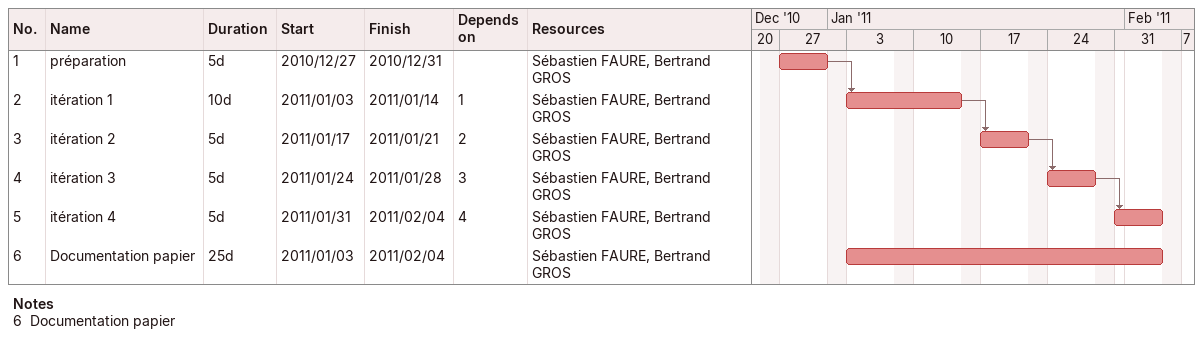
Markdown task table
| ID | Task | Duration | Start | Finish | Predecessors | Resources |
|---|---|---|---|---|---|---|
| 1 | préparation | 5d | 2010-12-27 | 2010-12-31 |  | Sébastien FAURE, Bertrand GROS |
| 2 | itération 1 | 10d | 2011-01-03 | 2011-01-14 | 1 | Sébastien FAURE, Bertrand GROS |
| 3 | itération 2 | 5d | 2011-01-17 | 2011-01-21 | 2 | Sébastien FAURE, Bertrand GROS |
| 4 | itération 3 | 5d | 2011-01-24 | 2011-01-28 | 3 | Sébastien FAURE, Bertrand GROS |
| 5 | itération 4 | 5d | 2011-01-31 | 2011-02-04 | 4 | Sébastien FAURE, Bertrand GROS |
| 6 | Documentation papier | 25d | 2011-01-03 | 2011-02-04 |  | Sébastien FAURE, Bertrand GROS |

Notes
- 6: Documentation papier
